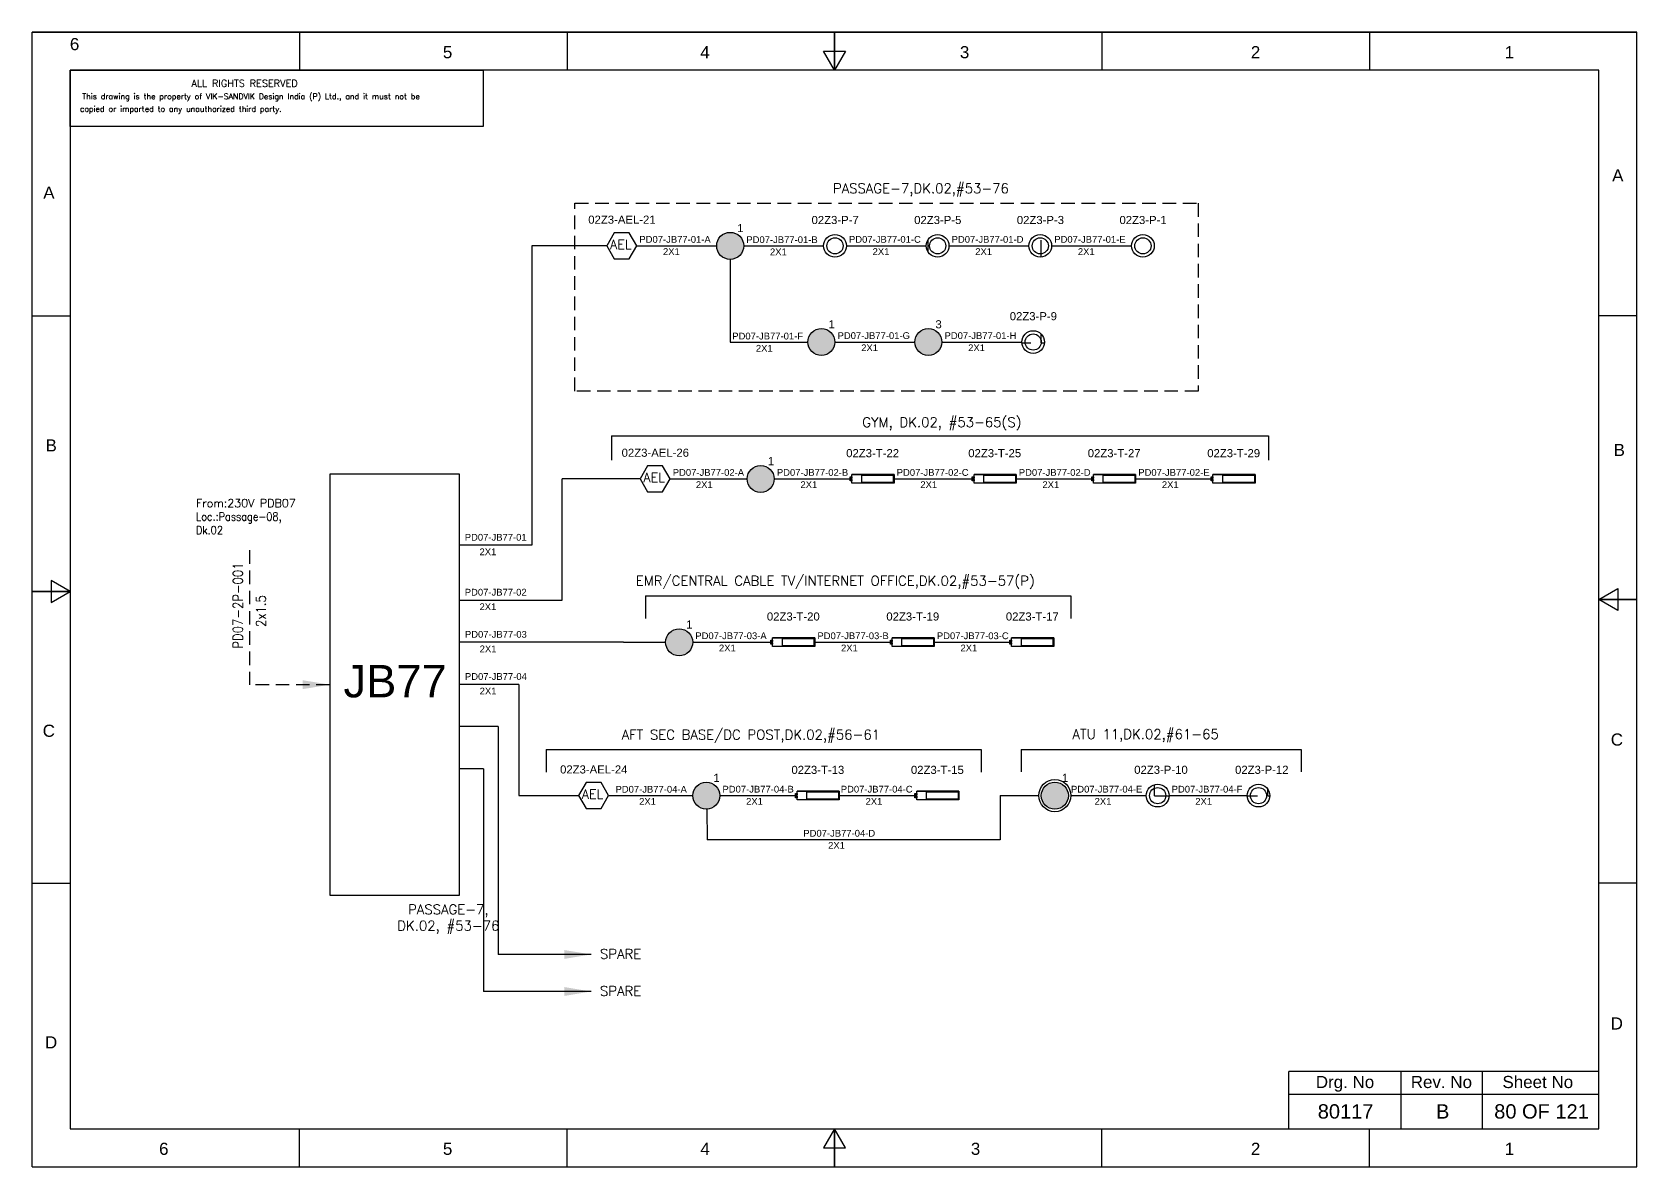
# Model space of a CAD drawing. Header units: inches. Extents: x -3311 to 1429, y -713 to 2436.
# Drawn here: x -3309.1 to -3012.1, y 98.9 to 309 of the extents above; entities that cross this region are included whole.
import ezdxf
from ezdxf.enums import TextEntityAlignment as Align

# ---------------------------------------------------------------- set-up
doc = ezdxf.new("R2010")
doc.units = ezdxf.units.IN
doc.linetypes.add('HIDDEN', pattern=[0.375, 0.25, -0.125])
doc.linetypes.add('SOLID', pattern=[0])
for name, color, linetype, lineweight in [('ELEC_TXT-025', 1, 'Continuous', 25), ('HEL-025', 1, 'Continuous', 25), ('HEL-035', 2, 'Continuous', 35)]:
    doc.layers.add(name, color=color, linetype=linetype, lineweight=lineweight)
doc.layers.add('LINE', color=3, linetype='SOLID')
doc.styles.add('_NORMAL', font='arial.ttf')
doc.styles.add('ROMANS', font='simplex.shx', dxfattribs={"width": 0.88})
doc.styles.get("Standard").update_dxf_attribs({"font": 'arial.ttf'})
doc.dimstyles.get("Standard").update_dxf_attribs({"dimtxt": 0.18, "dimasz": 0.18, "dimexe": 0.18, "dimexo": 0.0625, "dimgap": 0.09, "dimtad": 0, "dimtih": 1, "dimtoh": 1, "dimdec": 4, "dimzin": 0, "dimdsep": 46, "dimtxsty": 'Standard', "dimcen": 0.09, "dimadec": 0, "dimazin": 0, "dimtfac": 1, "dimtdec": 4, "dimtofl": 0, "dimtmove": 0, "dimatfit": 3, "dimfxl": 1, "dimtolj": 1, "dimtzin": 0, "dimarcsym": 0})
pattern_1 = [(0, (0, 0), (0, 6.985), [5.08, -1.905]), (90, (0, 0), (-6.985, 4e-16), [5.08, -1.905])]

# ---------------------------------------------------------------- blocks, each defined once
blk = doc.blocks.new('FIXED_KEY_SWITCH')
h = blk.add_hatch(color=1)
h.dxf.hatch_style = 1
edge = h.paths.add_edge_path()
edge.add_arc((848.1293472096052, 1737.458094578189), 2.5, 0, 360)
at = {"color": 1}
blk.add_circle((848.1293472096052, 1737.458094578189), 2.5, dxfattribs=at)
at = {"color": 7, "insert": (849.4370786624187, 1741.499464984656), "char_height": 1.5, "attachment_point": 1, "style": '_NORMAL'}
blk.add_mtext_dynamic_manual_height_columns('1', width=1.5, gutter_width=7.5, heights=[0], dxfattribs=at)
blk = doc.blocks.new('SWT')
blk.add_blockref('FIXED_KEY_SWITCH', (0, 0))
blk.add_attdef('TAG_NO', (844.5529265958943, 1741.112352781243), '', height=1.5)
blk = doc.blocks.new('AEL')
at = {"color": 4}
blk.add_lwpolyline([(989.9752931674598, -190.0937488762077), (992.7522595313308, -190.0937488762077), (994.140742713266, -187.6888254596407), (992.7522595313308, -185.2839020430737), (989.9752931674598, -185.2839020430737), (988.5868099855245, -187.6888254596407)], close=True, dxfattribs=at)
at = {"color": 4, "style": 'ROMANS'}
blk.add_text('AEL', height=1.725, dxfattribs=at).set_placement((989.1959836497424, -188.2711585409042))
blk = doc.blocks.new('AEL_L')
blk.add_blockref('AEL', (0, 0))
blk.add_attdef('TAG_NO', (986.5509174898416, -183.5896636619281), '', height=1.5)
blk = doc.blocks.new('2A')
at = {"color": 7, "lineweight": -3, "ltscale": 2.5}
blk.add_line((790.0248076338233, 1997.62080387622, -0.0270609315187806), (782.2260654954592, 1997.62080387622, -0.0270609315187806), dxfattribs=at)
at = {"color": 7, "lineweight": -3, "ltscale": 2.5, "elevation": -0.0270609315187806}
for points in [[(781.9116000866528, 1997.205709536597), (782.2260654954592, 1997.205709536597), (782.2260654954592, 1996.941558593201), (781.9116000866528, 1996.941558593201)], [(781.9116000866528, 1996.702564882509), (782.2260654954592, 1996.702564882509), (782.2260654954592, 1996.438413939113), (781.9116000866528, 1996.438413939113)], [(782.2260654954592, 1997.62080387622), (790.0248076338233, 1997.62080387622), (790.0248076338233, 1996.02331959949), (782.2260654954592, 1996.02331959949)], [(784.0292030799361, 1997.501307020874), (789.8782596837103, 1997.501307020874), (789.8782596837103, 1996.142816454836), (784.0292030799361, 1996.142816454836)]]:
    blk.add_lwpolyline(points, close=True, dxfattribs=at)
blk = doc.blocks.new('LED TUBE LIGHT 30W')
blk.add_blockref('2A', (179.9054482727602, -357.8945967387995))
blk.add_attdef('TAG_NO.', (962.5195036238373, 1642.970585224031), '', height=1.5)
blk = doc.blocks.new('1')
h = blk.add_hatch()
h.set_pattern_fill('ANGLE', color=6)
h.set_pattern_definition(pattern_1)
h.paths.add_polyline_path([(303.2302353130694, 2044.429466900096, 1), (306.2249300712715, 2044.429466900096, 1)], flags=0)
h.paths.add_polyline_path([(302.6275826921704, 2044.429466900096, 1), (306.8275826921705, 2044.429466900096, 1)])
h.paths.add_polyline_path([(306.2249300712715, 2044.429466900096, -1), (303.2302353130694, 2044.429466900096, -1)], flags=16)
h = blk.add_hatch()
h.set_pattern_fill('ANGLE', color=6)
h.set_pattern_definition(pattern_1)
h.paths.add_polyline_path([(303.2302353130694, 2044.429466900096, 1), (306.2249300712715, 2044.429466900096, 1)])
at = {"color": 6}
for radius in [2.099999999999999, 1.497347379101032]:
    blk.add_circle((304.7275826921705, 2044.429466900096), radius, dxfattribs=at)
blk = doc.blocks.new('LED PENDENT LIGHT 15W')
blk.add_blockref('1', (0, 0))
blk.add_attdef('TAG_NO', (301.6269754207697, 2048.098214413763), '', height=1.5)
blk = doc.blocks.new('fr')
at = {"color": 7, "linetype": 'Continuous'}
for p, q in [((33763.99041882888, 4500.404704292372), (33466.99094982888, 4500.404704292372)), ((33466.99094982888, 4500.404704292372), (33763.99041882888, 4500.404704292372)), ((33466.99094982888, 4290.333634292372), (33466.99094982888, 4500.404704292372)), ((33516.49086132888, 4500.404704292372), (33516.49086132888, 4493.331604292372)), ((33565.99077282888, 4500.404704292372), (33565.99077282888, 4493.331604292372)), ((33615.49068432888, 4500.404704292372), (33615.49068432888, 4493.331604292372)), ((33615.49068432888, 4493.331604292372), (33615.49068432888, 4500.404704292372)), ((33615.49068432888, 4500.404704292372), (33615.49068432888, 4493.331604292372)), ((33664.99059582888, 4500.404704292372), (33664.99059582888, 4493.331604292372)), ((33714.49050732888, 4500.404704292372), (33714.49050732888, 4493.331604292372)), ((33763.99041882888, 4290.333634292372), (33763.99041882888, 4500.404704292372)), ((33763.99041882888, 4290.333634292372), (33763.99041882888, 4500.404704292372)), ((33615.49068432888, 4493.331604292372), (33613.44882182088, 4496.868154292371)), ((33613.44882182088, 4496.868154292371), (33617.53254683689, 4496.868154292371)), ((33617.53254683689, 4496.868154292371), (33615.49068432888, 4493.331604292372)), ((33756.91731882888, 4493.331604292372), (33474.06404982888, 4493.331604292372)), ((33474.06404982888, 4493.331604292372), (33474.06404982888, 4297.406734292372)), ((33756.91731882888, 4297.406734292372), (33756.91731882888, 4493.331604292372)), ((33466.99094982888, 4447.886936792373), (33474.06404982888, 4447.886936792373)), ((33763.99041882888, 4447.886936792373), (33756.91731882888, 4447.886936792373)), ((33474.06404982888, 4396.869169292371), (33470.52749982888, 4398.911031800373)), ((33470.52749982888, 4398.911031800373), (33470.52749982888, 4394.827306784372)), ((33466.99094982888, 4396.869169292371), (33474.06404982888, 4396.869169292371)), ((33474.06404982888, 4396.869169292371), (33466.99094982888, 4396.869169292371)), ((33466.99094982888, 4396.869169292371), (33474.06404982888, 4396.869169292371)), ((33470.52749982888, 4394.827306784372), (33474.06404982888, 4396.869169292371)), ((33756.91731882888, 4395.369169292371), (33760.45386882887, 4397.411031800371)), ((33760.45386882887, 4397.411031800371), (33760.45386882887, 4393.327306784372)), ((33763.99041882888, 4395.369169292371), (33756.91731882888, 4395.369169292371)), ((33760.45386882887, 4393.327306784372), (33756.91731882888, 4395.369169292371)), ((33756.91731882888, 4395.369169292371), (33763.99041882888, 4395.369169292371)), ((33763.99041882888, 4395.369169292371), (33756.91731882888, 4395.369169292371)), ((33466.99094982888, 4342.851401792372), (33474.06404982888, 4342.851401792372)), ((33763.99041882888, 4342.851401792372), (33756.91731882888, 4342.851401792372)), ((33474.06404982888, 4297.406734292372), (33756.91731882888, 4297.406734292372)), ((33516.49086132888, 4290.333634292372), (33516.49086132888, 4297.406734292372)), ((33565.99077282888, 4290.333634292372), (33565.99077282888, 4297.406734292372)), ((33615.49068432888, 4297.406734292372), (33613.44882182088, 4293.870184292372)), ((33615.49068432888, 4290.333634292372), (33615.49068432888, 4297.406734292372)), ((33617.53254683689, 4293.870184292372), (33615.49068432888, 4297.406734292372)), ((33615.49068432888, 4297.406734292372), (33615.49068432888, 4290.333634292372)), ((33615.49068432888, 4290.333634292372), (33615.49068432888, 4297.406734292372)), ((33664.99059582888, 4290.333634292372), (33664.99059582888, 4297.406734292372)), ((33714.49050732888, 4290.333634292372), (33714.49050732888, 4297.406734292372)), ((33613.44882182088, 4293.870184292372), (33617.53254683689, 4293.870184292372)), ((33466.99094982888, 4290.333634292372), (33763.99041882888, 4290.333634292372)), ((33466.99094982888, 4290.333634292372), (33763.99041882888, 4290.333634292372))]:
    blk.add_line(p, q, dxfattribs=at)
at = {"color": 7, "style": '_NORMAL'}
for s, p in [('6', (33474.85554122253, 4498.184568051995)), ('5', (33543.88086868043, 4496.684568051995)), ('4', (33591.52292783513, 4496.684568051995)), ('3', (33639.57026672662, 4496.684568051994)), ('2', (33693.41447692277, 4496.684568051995)), ('1', (33740.39470872623, 4496.684568051995)), ('A', (33760.45386882887, 4473.878661882723)), ('A', (33470.10256842159, 4470.684646417788)), ('B', (33470.52499920517, 4423.895143770592)), ('B', (33760.73536651571, 4423.056339053171)), ('C', (33470.08476970382, 4371.074991954313)), ('C', (33760.28539060379, 4369.440827315858)), ('D', (33760.2726824658, 4316.886883350412)), ('D', (33470.50885169667, 4313.392487638034)), ('6', (33491.36728552911, 4293.686598051996)), ('5', (33543.89261298701, 4293.686598051996)), ('4', (33591.53467214172, 4293.686598051996)), ('3', (33641.59491144936, 4293.686598051996)), ('2', (33693.42622122935, 4293.686598051996)), ('1', (33740.40645303282, 4293.686598051996))]:
    blk.add_text(s, height=2.245709249999999, dxfattribs=at).set_placement(p, align=Align.MIDDLE_CENTER)
blk = doc.blocks.new('A$C4BAD7D21')
at = {"layer": 'HEL-025'}
blk.add_lwpolyline([(-34000.00013845507, -7.23888515495e-05), (-34000.00013845501, 2086.008166713233), (-18713.72949524718, 2086.008166713277), (-18713.72949524724, -7.23888078937e-05)], close=True, dxfattribs=at)
at = {"layer": 'HEL-025', "style": 'ROMANS'}
for s, p in [('This drawing is the property of VIK-SANDVIK Design India (P) Ltd., and it must not be', (-33557.56104603212, 1015.847137906297)), (' copied or imparted to any unauthorized third party.', (-33784.71575493622, 550.1417873854515))]:
    blk.add_text(s, height=210, dxfattribs=at).set_placement(p)
at = {"layer": 'HEL-035', "style": 'ROMANS'}
blk.add_text('     ALL RIGHTS RESERVED', height=262.5, dxfattribs=at).set_placement((-30497.35732344113, 1475.667350434829))
blk = doc.blocks.new('LHS_SWITCH')
h = blk.add_hatch(color=1)
h.dxf.hatch_style = 1
edge = h.paths.add_edge_path()
edge.add_arc((2067.218049180806, 3641.353356733535), 2, 0, 360)
at = {"color": 1}
blk.add_circle((2067.218049180806, 3641.353356733535), 2, dxfattribs=at)
at = {"color": 7, "insert": (2068.264234343057, 3644.586453058708), "char_height": 1.2, "attachment_point": 1, "style": '_NORMAL'}
blk.add_mtext_dynamic_manual_height_columns('3', width=1.5, gutter_width=7.5, heights=[0], dxfattribs=at)

msp = doc.modelspace()

# ---------------------------------------------------------------- linework, layer by layer
for p, q in [((-3216.553214562909, 269.4373549623579), (-3216.553214562909, 214.0279725041828)), ((-3202.709993502233, 269.4373549623579, -0.0541218630375611), (-3216.553214562909, 269.4373549623579, -0.0541218630375611)), ((-3210.977141773904, 203.8609254742068), (-3210.977141773904, 226.295691663714)), ((-3195.542260573292, 204.6284321143562, -0.0541218630375611), (-3116.790521690332, 204.6284321143571, -0.0541218630375611)), ((-3199.601606868003, 196.0592943382757), (-3229.959564907425, 196.0592943382757)), ((-3218.946254422018, 188.2576632023438), (-3229.959564907425, 188.2576632023438)), ((-3218.946254422018, 188.2576632023438), (-3218.94625442202, 167.6674077352941)), ((-3222.824582779459, 180.4560320664113), (-3229.959564907425, 180.4560320664113)), ((-3222.824582779459, 180.4560320664118), (-3222.824582779459, 138.2662712763385)), ((-3213.911412040563, 176.2164820702783, -0.0541218630375611), (-3133.442574226632, 176.2164820702783, -0.0541218630375611)), ((-3126.019358309255, 176.2352803629028, -0.1082437260751223), (-3074.167936844327, 176.2352803629037, -0.1082437260751223)), ((-3225.546067337934, 172.6544009304789), (-3229.959564907425, 172.6544009304789)), ((-3225.546067337934, 172.6544009304798), (-3225.546067337934, 131.4106423765397)), ((-3184.15999060451, 165.1701663502223), (-3184.1377221001, 159.5078325979752))]:
    msp.add_line(p, q)
at = {"color": 7, "linetype": 'Continuous'}
for p, q in [((-3019.130289469722, 116.6071690350345), (-3076.449163973437, 116.6071690350345)), ((-3076.449163973437, 106.0113942194794), (-3076.449163973437, 116.6071690350345)), ((-3055.676562317862, 106.0113942194794), (-3055.676562317862, 116.6071690350345)), ((-3040.660292562242, 106.0113942194794), (-3040.660292562242, 116.6071690350345)), ((-3076.449163973437, 112.4243739635567), (-3019.130289469722, 112.4243739635567))]:
    msp.add_line(p, q, dxfattribs=at)
at = {"linetype": 'HIDDEN', "ltscale": 10, "elevation": -0.1082437260751222}
msp.add_lwpolyline([(-3208.591656465131, 277.3324234926167), (-3093.238064666064, 277.3324234926167), (-3093.238064666064, 242.5513313574584), (-3208.591656465131, 242.5513313574584)], close=True, dxfattribs=at)
msp.add_lwpolyline([(-3229.959564907425, 227.1583154498403), (-3253.961841162603, 227.1583154498403), (-3253.961841162603, 149.257396163649), (-3229.959564907425, 149.257396163649)], close=True)
at = {"linetype": 'HIDDEN', "ltscale": 10}
msp.add_lwpolyline([(-3268.831753992871, 213.0856491237719), (-3268.831753992871, 188.2078558067446)], dxfattribs=at)
at = {"layer": 'LINE', "color": 0}
for p, q in [((-3197.156060774492, 269.4373549623579, -0.0541218630375611), (-3182.360643768237, 269.4373549623579, -0.0541218630375611)), ((-3177.360643768237, 269.4373549623581, -0.0541218630375611), (-3162.565226761982, 269.4373549623579, -0.0541218630375611)), ((-3158.365226761981, 269.4373549623579, -0.0541218630375611), (-3143.569809755726, 269.4373549623579, -0.0541218630375611)), ((-3139.369809755727, 269.4373549623579, -0.0811827945563417), (-3124.574392749473, 269.4373549623579, -0.0811827945563417)), ((-3120.374392749472, 269.4373549623579, -0.1082437260751223), (-3105.578975743218, 269.4373549623579, -0.1082437260751223)), ((-3179.860643768237, 266.9373549623581, -0.0541218630375611), (-3179.860643768237, 251.6282960027308, -0.0541218630375611)), ((-3179.860643768237, 251.628296002731, -0.0541218630375611), (-3165.477279680907, 251.6282960027306, -0.0811827945563417)), ((-3160.477279680907, 251.6282960027306, -0.0811827945563417), (-3145.681862674653, 251.6282960027306, -0.0811827945563417)), ((-3140.681862674652, 251.6282960027311, -0.0811827945563417), (-3125.886445668396, 251.6282960027311, -0.0811827945563417)), ((-3201.816382070858, 234.2651566054205), (-3201.816382070858, 229.765156605421)), ((-3201.816382070858, 234.2651566054205), (-3080.252060953112, 234.2651566054205)), ((-3080.252060953112, 234.2651566054205), (-3080.252060953112, 229.765156605421)), ((-3190.980962272274, 226.2952236962028), (-3176.714152487166, 226.2952236962028)), ((-3171.714152487166, 226.295223696203), (-3157.33078840004, 226.2951918583276, -0.0270609315187806)), ((-3149.532046261676, 226.2946367897102, -0.0270609315187806), (-3134.736629255421, 226.2946367897102, -0.0270609315187806)), ((-3126.937887117057, 226.2946367897102, -0.0270609315187806), (-3112.628937932609, 226.2946367897102, -0.0541218630375612)), ((-3104.830195794245, 226.2946367897102, -0.0541218630375612), (-3090.50908230014, 226.2946367897102, -0.0811827945563418)), ((-3216.553214562909, 214.0279725041828), (-3229.959564907426, 214.0279725041828)), ((-3229.959564907425, 203.8609254742064), (-3210.977141773904, 203.8609254742068)), ((-3195.542260573292, 204.6284321143562, -0.0541218630375611), (-3195.542260573292, 200.4388823055506, -0.0541218630375611)), ((-3116.790521690332, 204.6284321143562, -0.0541218630375611), (-3116.790521690332, 200.438882305551, -0.0541218630375611)), ((-3199.601606868003, 196.0592943382757), (-3191.803266790146, 196.0592943382757)), ((-3186.803266790146, 196.0592943382756), (-3172.007849783892, 196.0592943382757)), ((-3164.209107645528, 196.0592943382757), (-3149.900158461081, 196.0592943382757, -0.0270609315187806)), ((-3142.101416322717, 196.0592943382757, -0.0270609315187806), (-3127.780302828612, 196.0592943382757, -0.0541218630375612)), ((-3213.911412040563, 176.2164820702783, -0.0541218630375611), (-3213.911412040563, 172.0269322614731, -0.0541218630375611)), ((-3133.442574226632, 176.2164820702783, -0.0541218630375611), (-3133.442574226632, 172.0269322614731, -0.0541218630375611)), ((-3126.019358309255, 176.2352803629028, -0.1082437260751223), (-3126.019358309255, 172.0457305540976, -0.1082437260751223)), ((-3074.167936844327, 176.2352803629028, -0.1082437260751223), (-3074.167936844327, 172.0457305540976, -0.1082437260751223)), ((-3218.94625442202, 167.6674077352941), (-3207.928015006525, 167.6674077352936)), ((-3202.374082278782, 167.6674077352936), (-3186.777402123069, 167.6674077352935)), ((-3181.777402123069, 167.667407735293), (-3167.468453258744, 167.6661425868224, -0.0270609315187806)), ((-3159.669711120379, 167.6661425868224, -0.0270609315187806), (-3145.348597626275, 167.6661425868224, -0.0541218630375612)), ((-3129.915110007011, 167.6661425868224, -0.0541218630375612), (-3122.754519546912, 167.6661425868224, -0.0541218630375612)), ((-3116.806209774395, 167.6648774383516, -0.0541218630375612), (-3102.847297877627, 167.6648774383516, -0.0541218630375612)), ((-3098.647297877626, 167.6648774383516, -0.0541218630375612), (-3084.188717228035, 167.6648774383516, -0.0541218630375612))]:
    msp.add_line(p, q, dxfattribs=at)
at = {"layer": 'LINE', "color": 7}
for p, q in [((-3196.535705543523, 226.295691663714), (-3210.977141773904, 226.295691663714)), ((-3129.915110007011, 167.6661425868224, -0.0541218630375612), (-3129.915110007011, 159.5078325979757, -0.0541218630375612)), ((-3129.915110007011, 159.5078325979752), (-3184.137722100099, 159.5078325979752))]:
    msp.add_line(p, q, dxfattribs=at)
at = {"layer": 'LINE', "color": 0}
msp.add_circle((-3119.780364526111, 167.6661425868222, -0.0541218630375612), 2.974155020801596, dxfattribs=at)

# ---------------------------------------------------------------- block references
for name, p in [('fr', (-36776.0476082986, -4191.395340072893)), ('SWT', (-4027.989990977842, -1468.020739615831, -0.0541218630375611)), ('SWT', (-4011.106626890512, -1485.829798575458, -0.0811827945563417)), ('SWT', (-4022.343499696771, -1511.162870881986)), ('SWT', (-4037.432613999751, -1541.398800239914)), ('SWT', (-4032.406749332674, -1569.790686842896)), ('SWT', (-3967.909711735716, -1569.791951991367, -0.0541218630375612))]:
    msp.add_blockref(name, p)
ref = msp.add_blockref('AEL_L', (-4191.296803487758, 457.1261804219984, -0.0541218630375611))
ref.add_attrib('TAG_NO', '02Z3-AEL-21', (-3206.124571446474, 273.5365167600703, -0.0541218630375611), dxfattribs={"color": 4, "height": 1.5})
ref = msp.add_blockref('LED PENDENT LIGHT 15W', (-3465.192809454153, -1774.992111937738, -0.0811827945563417))
ref.add_attrib('TAG_NO', '02Z3-P-7', (-3164.803863312331, 273.4746985996117, -0.0811827945563417), dxfattribs={"height": 1.5})
ref = msp.add_blockref('LED PENDENT LIGHT 15W', (-3446.197392447899, -1774.992111937738, -0.1082437260751223))
ref.add_attrib('TAG_NO', '02Z3-P-5', (-3145.808446306077, 273.4746985996117, -0.1082437260751223), dxfattribs={"height": 1.5})
ref = msp.add_blockref('LED PENDENT LIGHT 15W', (-3427.201975441645, -1774.992111937738, -0.1353046575939029))
ref.add_attrib('TAG_NO', '02Z3-P-3', (-3126.813029299823, 273.4746985996117, -0.1353046575939029), dxfattribs={"height": 1.5})
ref = msp.add_blockref('LED PENDENT LIGHT 15W', (-3408.206558435389, -1774.992111937738, -0.1353046575939029))
ref.add_attrib('TAG_NO', '02Z3-P-1', (-3107.817612293567, 273.4746985996117, -0.1353046575939029), dxfattribs={"height": 1.5})
ref = msp.add_blockref('LED PENDENT LIGHT 15W', (-3428.514028360566, -1792.801170897365, -0.0811827945563417))
ref.add_attrib('TAG_NO', '02Z3-P-9', (-3128.125082218745, 255.6656396399849, -0.0811827945563417), dxfattribs={"height": 1.5})
ref = msp.add_blockref('AEL_L', (-4185.122515529048, 413.9845171233546))
ref.add_attrib('TAG_NO', '02Z3-AEL-26', (-3199.950283487763, 230.3948534614269), dxfattribs={"color": 4, "height": 1.5})
ref = msp.add_blockref('LED TUBE LIGHT 30W', (-4119.462302168256, -1412.632273140728))
ref.add_attrib('TAG_NO.', '02Z3-T-22', (-3158.392194393323, 230.3154971927779), dxfattribs={"height": 1.5})
ref = msp.add_blockref('LED TUBE LIGHT 30W', (-4096.86814302364, -1412.632828209345))
ref.add_attrib('TAG_NO.', '02Z3-T-25', (-3135.798035248704, 230.3149421241605), dxfattribs={"height": 1.5})
ref = msp.add_blockref('LED TUBE LIGHT 30W', (-4074.760451700829, -1412.632828209345, -0.0270609315187806))
ref.add_attrib('TAG_NO.', '02Z3-T-27', (-3113.690343925892, 230.3149421241605, -0.0270609315187806), dxfattribs={"height": 1.5})
ref = msp.add_blockref('LED TUBE LIGHT 30W', (-4052.64059606836, -1412.632828209345, -0.0541218630375612))
ref.add_attrib('TAG_NO.', '02Z3-T-29', (-3091.570488293423, 230.3149421241605, -0.0541218630375612), dxfattribs={"height": 1.5})
ref = msp.add_blockref('LED TUBE LIGHT 30W', (-4134.139363552111, -1442.86817066078, 0.0270609315187806))
ref.add_attrib('TAG_NO.', '02Z3-T-20', (-3173.069255777175, 200.0795996727256, 0.0270609315187806), dxfattribs={"height": 1.5})
ref = msp.add_blockref('LED TUBE LIGHT 30W', (-4112.031672229298, -1442.86817066078))
ref.add_attrib('TAG_NO.', '02Z3-T-19', (-3150.961564454364, 200.0795996727256), dxfattribs={"height": 1.5})
ref = msp.add_blockref('LED TUBE LIGHT 30W', (-4089.91181659683, -1442.86817066078, -0.0270609315187806))
ref.add_attrib('TAG_NO.', '02Z3-T-17', (-3128.841708821895, 200.0795996727256, -0.0270609315187806), dxfattribs={"height": 1.5})
ref = msp.add_blockref('AEL_L', (-4196.514824992049, 355.3562331949343))
ref.add_attrib('TAG_NO', '02Z3-AEL-24', (-3211.342592950765, 171.766569533007), dxfattribs={"color": 4, "height": 1.5})
ref = msp.add_blockref('LED TUBE LIGHT 30W', (-4129.599967026963, -1471.261322412233))
ref.add_attrib('TAG_NO.', '02Z3-T-13', (-3168.529859252027, 171.6864479212727), dxfattribs={"height": 1.5})
ref = msp.add_blockref('LED TUBE LIGHT 30W', (-4107.480111394494, -1471.261322412233, -0.0270609315187806))
ref.add_attrib('TAG_NO.', '02Z3-T-15', (-3146.410003619558, 171.6864479212727, -0.0270609315187806), dxfattribs={"height": 1.5})
ref = msp.add_blockref('LED PENDENT LIGHT 15W', (-3405.474880569797, -1876.764589461744, -0.0541218630375612))
ref.add_attrib('TAG_NO', '02Z3-P-10', (-3105.085934427974, 171.7022210756049, -0.0541218630375612), dxfattribs={"height": 1.5})
ref = msp.add_blockref('LED PENDENT LIGHT 15W', (-3386.816299920205, -1876.764589461744, -0.0541218630375612))
ref.add_attrib('TAG_NO', '02Z3-P-12', (-3086.427353778383, 171.7022210756049, -0.0541218630375612), dxfattribs={"height": 1.5})
at = {"layer": 'ELEC_TXT-025', "color": 0, "xscale": 0.005, "yscale": 0.005, "zscale": 0.005}
msp.add_blockref('A$C4BAD7D21', (-3131.983557777446, 291.506223385913), dxfattribs=at)
at = {"layer": 'LINE', "color": 7, "xscale": 1.25, "yscale": 1.25, "zscale": 1.25}
msp.add_blockref('LHS_SWITCH', (-5727.204424150659, -4300.063399914187, -0.0811827945563417), dxfattribs=at)

# ---------------------------------------------------------------- texts
at = {"color": 7}
for s, p in [('PD07-JB77-01-A', (-3196.665583570289, 270.0098554379983, -0.0541218630375611)), ('PD07-JB77-01-B', (-3176.870876162847, 269.954801690883, -0.0811827945563417)), ('PD07-JB77-01-C', (-3157.874749557949, 270.0098286645734, -0.0811827945563417)), ('PD07-JB77-01-D', (-3138.879332551598, 270.0098377973918, -0.0811827945563417)), ('PD07-JB77-01-E', (-3119.883915545344, 270.0098377973918, -0.1082437260751223)), ('2X1', (-3192.294875014518, 267.755701561453, -0.0541218630375611)), ('2X1', (-3172.50016760799, 267.7005801980708, -0.0811827945563417)), ('2X1', (-3153.504041002922, 267.7556339451867, -0.0541218630375611)), ('2X1', (-3134.508623996666, 267.7556339451867, -0.0811827945563417)), ('2X1', (-3115.513206990413, 267.7556339451867, -0.1082437260751223)), ('PD07-JB77-01-F', (-3179.476490433341, 252.1064544934968, -0.0541218630375611)), ('PD07-JB77-01-G', (-3159.98680247678, 252.2007788377646, -0.0811827945563417)), ('PD07-JB77-01-H', (-3140.191385470524, 252.200778837765, -0.0811827945563417)), ('2X1', (-3175.105781878412, 249.8522506412917, -0.0541218630375611)), ('2X1', (-3155.616093921849, 249.9465749855594, -0.0811827945563417)), ('2X1', (-3135.820676915593, 249.9465749855599, -0.0811827945563417)), ('PD07-JB77-02-A', (-3190.490485068071, 226.8677241718433)), ('2X1', (-3186.20617425575, 224.613470841156)), ('PD07-JB77-02-B', (-3171.223675283166, 226.8676923339681)), ('2X1', (-3166.852966728308, 224.613470841156)), ('PD07-JB77-02-C', (-3149.041569057644, 226.8671104919263, -0.0541218630375612)), ('2X1', (-3144.670860502617, 224.6129157725391, -0.0270609315187806)), ('PD07-JB77-02-D', (-3126.447409912929, 226.8671196247442, -0.0270609315187806)), ('2X1', (-3122.076701357998, 224.6129157725391, -0.0270609315187806)), ('PD07-JB77-02-E', (-3104.339718590115, 226.8671196247442, -0.0541218630375612)), ('2X1', (-3099.969010035185, 224.6129157725391, -0.0541218630375612)), ('PD07-JB77-01', (-3228.982344328465, 214.8680671655338)), ('2X1', (-3226.251401588199, 212.1744233734889)), ('PD07-JB77-02', (-3228.982344328465, 204.7010201355579)), ('2X1', (-3226.251401588199, 202.007376343513)), ('PD07-JB77-03', (-3228.952110100497, 196.8993889996263)), ('PD07-JB77-03-A', (-3186.312789586114, 196.6317680404918, -0.0270609315187806)), ('PD07-JB77-03-B', (-3163.718630441398, 196.6317771733097)), ('PD07-JB77-03-C', (-3141.610939118587, 196.6317771733097, -0.0270609315187806)), ('2X1', (-3226.221167360229, 194.2057452075814)), ('2X1', (-3181.942081031087, 194.3775733211046)), ('2X1', (-3159.347921886468, 194.3775733211046)), ('2X1', (-3137.240230563656, 194.3775733211046, -0.0270609315187806)), ('PD07-JB77-04', (-3228.952110100497, 189.0977578636939)), ('2X1', (-3226.221167360229, 186.404114071649)), ('PD07-JB77-04-A', (-3201.082262201732, 168.2215921497973)), ('PD07-JB77-04-B', (-3181.286925239061, 168.2386254218563)), ('PD07-JB77-04-C', (-3159.395939230446, 168.2386254218563, -0.0270609315187806)), ('PD07-JB77-04-E', (-3116.789887642057, 168.2373657151097, -0.0541218630375612)), ('PD07-JB77-04-F', (-3098.156820673452, 168.2373657151097, -0.0541218630375612)), ('2X1', (-3196.711553646801, 165.9673882975921)), ('2X1', (-3176.916216684131, 165.9844215696512)), ('2X1', (-3154.808525361319, 165.9844215696512, -0.0270609315187806)), ('2X1', (-3112.419179086286, 165.9832118385643, -0.0541218630375612)), ('2X1', (-3093.786112117681, 165.9832118385643, -0.0541218630375612)), ('PD07-JB77-04-D', (-3166.323475965182, 160.0803154330092, 0.0226012417682819)), ('2X1', (-3161.736062096054, 157.8261115808041, 0.0226012417682819))]:
    msp.add_text(s, height=1.25, dxfattribs=at).set_placement(p)
at = {"color": 7, "lineweight": 30}
msp.add_text('JB77 ', height=6, dxfattribs=at).set_placement((-3240.706571161263, 188.857067043572), align=Align.MIDDLE_CENTER)
at = {"color": 7}
for s, height, p in [('Sheet No', 2.245994999999999, (-3030.396933409945, 114.658533688661)), ('Drg. No', 2.245994999999999, (-3066.075950482776, 114.658533688661)), ('Rev. No', 2.245994999999999, (-3048.238334853833, 114.6585336886614)), ('80117', 2.65275, (-3065.968255070804, 109.2134179965233)), ('B', 2.65275, (-3047.99758448722, 109.2134179965242)), ('80 OF 121', 2.65275, (-3029.711066937242, 109.2134179965242))]:
    msp.add_text(s, height=height, dxfattribs=at).set_placement(p, align=Align.MIDDLE_CENTER)
at = {"color": 7, "char_height": 1.8, "attachment_point": 1, "style": '_NORMAL'}
for s, insert, width in [('{\\Fromans|c0;\\C2;PASSAGE-7,DK.02,#53-76}', (-3160.840022925233, 280.9757750555463, 0.1619979061960787), 40.2117073211565), ('{\\Fromans|c0;\\C2;EMR/CENTRAL CABLE TV/INTERNET OFFICE,DK.02,#53-57(P)}', (-3197.315798385861, 208.3398845273109, 0.2161197692336398), 99.63531728856094), ('{\\Fromans|c0;\\C2;AFT SEC BASE/DC POST,DK.02,#56-61}', (-3199.957918571087, 179.8598336332079, 0.2161197692336398), 59.71369568218586), ('{\\Fromans|c0;\\C2;ATU 11,DK.02,#61-65}', (-3116.51813495477, 179.9467327758575, 0.1619979061960787), 74.17760965465446), ('{\\Fromans|c0;\\C2;SPARE}', (-3203.96126805862, 139.263265078469), 8.165826236390785), ('{\\Fromans|c0;\\C2;SPARE}', (-3203.96126805862, 132.4076361786701), 8.165826236390785)]:
    msp.add_mtext(s, dxfattribs=dict(at, insert=insert, width=width))
at = {"insert": (-3155.407574415776, 237.6936469452799), "char_height": 1.8, "width": 80.35367833693469, "attachment_point": 1, "style": '_NORMAL'}
msp.add_mtext('{\\Fromans|c0;\\C2;GYM, DK.02, #53-65(S)}', dxfattribs=at)
at = {"color": 7, "insert": (-3278.719561294876, 222.5671770037938), "char_height": 1.5, "width": 36.88843007146136, "attachment_point": 1}
msp.add_mtext('{\\Fromans|c0;\\C2;From:230V PDB07 \\P\\Fsimplex|c0;\\W0.88;Loc.:Passage-08,      \\PDk.02}', dxfattribs=at)
at = {"color": 7, "insert": (-3271.885196696742, 194.8663954268195), "char_height": 1.8, "width": 17.12963194783359, "attachment_point": 1, "rotation": 90, "style": '_NORMAL'}
msp.add_mtext('{\\Fromans|c0;\\W0.88;PD07-2P-001}', dxfattribs=at)
at = {"color": 7, "insert": (-3267.614245296604, 198.8671670944045), "char_height": 1.8, "attachment_point": 1, "rotation": 90, "style": '_NORMAL'}
msp.add_mtext('{\\Fsimplex|c0;\\W0.88;2x1.5}', dxfattribs=at)
at = {"color": 7, "insert": (-3241.479401287676, 147.4955623346168), "char_height": 1.8, "attachment_point": 1, "style": '_NORMAL'}
msp.add_mtext('\\pxqc;{\\Fromans|c0;\\C2;PASSAGE-7, \\PDK.02, #53-76}', dxfattribs=at)

# ---------------------------------------------------------------- leaders
at = {"linetype": 'HIDDEN', "ltscale": 10}
msp.add_leader([(-3253.961841162603, 188.2078558067446), (-3268.831753992871, 188.2078558067446)], dimstyle='Standard', override={"dimasz": 5, "dimarcsym": 1}, dxfattribs=at)
for points in [[(-3205.580705697272, 138.2662712763385), (-3222.824582779459, 138.2662712763385)], [(-3205.580705697272, 131.4106423765397), (-3225.546067337934, 131.4106423765397)]]:
    msp.add_leader(points, dimstyle='Standard', override={"dimasz": 5, "dimarcsym": 1})

doc.saveas('drawing.dxf')
